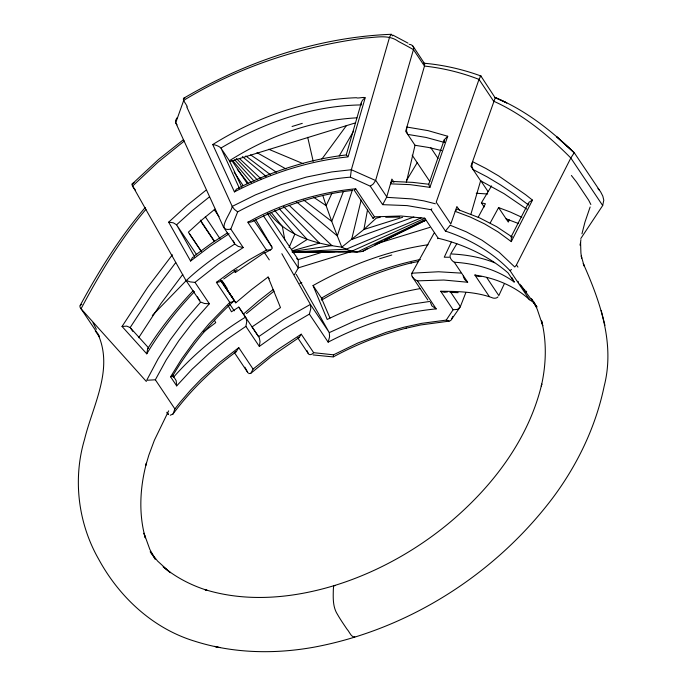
<?xml version="1.0" encoding="UTF-8"?>
<svg xmlns="http://www.w3.org/2000/svg" width="686" height="686" viewBox="0 0 686 686"><rect width="100%" height="100%" fill="white"/><g stroke="black" fill="none" stroke-linecap="round" stroke-linejoin="round"><path stroke-width="1.03" d="M172.383 254.798L147.619 287.365L122.048 326.467L146.761 353.83L147.687 348.72C160.756 327.805 176.328 308.571 193.212 290.632M452.691 316.546L451.277 319.95L449.647 321.082L446.217 320.113L421.796 323.329L404.063 327.179L386.235 332.298L357.835 343.017L333.482 354.816L313.648 352.681L301.257 334.193L299.199 337.469L271.382 356.454L250.793 373.347L253.083 369.094L238.771 347.656L219.434 362.542L201.341 378.929L190.605 390.077L180.221 402.125L174.887 408.925L173.061 413.95L170.239 415.253M245.94 317.738L246.771 321.485L245.888 326.365L226.654 339.527L209.273 353.341L192.183 369.128L176.679 385.892L176.165 380.636L172.683 375.105M580.905 239.611L580.219 245.339L580.57 242.441L580.922 253.125L581.677 258.185L581.265 255.844L584.103 265.988L583.246 263.553C600.31 301.78 615.016 343.943 604.195 386.107C595.791 426.778 577.355 465.048 552.53 498.216C494.76 574.474 408.376 629.499 314.137 647.155C274.692 654.281 233.369 653.484 194.987 641.281C153.124 628.676 119.21 597.094 98.621 559.099C78.093 523.135 72.69 479.051 84.567 439.314C92.867 405.203 113.859 369.282 97.944 334.099M430.379 302.174L431.837 305.845L436.202 308.88L417.414 280.848C414.576 279.631 410.622 276.792 411.857 273.26M372.961 217.393L372.952 218.097M367.585 209.479L363.906 229.476L341.8 247.123C314.883 243.744 286.336 235.572 269.126 213.046M365.244 97.584L348.094 156.897C308.366 160.91 269.821 173.635 234.423 191.891L212.737 144.532C255.878 117.683 305.339 99.496 356.454 97.721C357.372 98.964 368.708 95.526 363.443 99.204C362.157 100.636 360.819 102.6 361.299 104.495M406.326 182.476L415.03 145.278L405.658 131.3L424.505 65.967L424.651 63.824L423.579 63.172M581.96 233.832L584.926 222.195L590.132 206.992M361.162 200.089L351.626 239.517L413.881 216.999M253.083 369.094L276.964 350.152L301.257 334.193M361.29 102.84L346.216 154.993M511.353 236.456L511.267 241.626L498.25 232.031L484.616 223.91L470.347 217.085L455.212 211.365L456.67 209.522L458.282 209.076L459.226 210.019L479.583 217.865L496.664 226.697L512.193 237.039M470.948 214.083L480.612 180.787L470.913 166.312L495.318 97.532L506.791 102.934L494.923 97.455L480.835 75.932M245.888 326.365L259.317 346.404L260.028 341.542L259.308 337.735L238.762 307.114L231.448 311.778L228.026 305.39M333.379 356.72L333.482 354.816M238.771 347.656L236.267 351.669C212.291 369.24 190.682 390.128 172.975 414.044M352.312 190.159L337.323 235.924L341.8 247.123C348.231 250.339 355.451 253.288 362.723 251.308L425.835 220.266M205.894 190.296L187.064 205.397L168.67 222.17L190.579 261.032L192.509 257.379L194.515 256.838M444.271 142.388L426.117 137.457L407.733 134.396L406.464 130.949L406.884 127.047L428.038 130.632L447.735 136.257L444.288 139.73L428.707 184.345M428.776 184.251L412.74 182.373L392.649 181.464L391.432 182.082L390.497 183.848L410.194 184.645L429.916 187.355L447.735 136.257M528.426 204.925L514.234 194.207L500.617 184.963L487.197 176.902L473.074 169.545L471.822 166.081L472.534 161.656L485.911 168.473L498.713 175.95L525.622 194.704L532.482 200.123L529 202.216L528.357 204.771M133.487 182.896C129.543 184.32 134.773 188.701 135.382 190.099M450.256 254.84C449.227 257.55 451.714 260.86 454.278 262.215L467.706 282.246L443.842 280.034L417.414 280.848M152.309 315.483L186.36 280.471L190.116 281.877L194.961 282.392L218.903 263.527L243.204 247.586L230.805 229.098L237.656 211.871C272.522 193.238 310.869 180.427 350.392 177.16L370.269 186.172L382.659 204.66L407.072 205.603L431.091 209.719L445.42 231.088C469.601 239.037 492.359 252.131 510.015 270.61L529.541 299.748L534.034 302.672M343.429 191.497L331.724 221.389L337.323 235.924L296.395 201.727M465.785 292.759L460.366 306.599L450.668 292.133M253.34 220.592C252.937 221.835 250.236 222.358 248.246 222.118C278.928 204.72 318.827 192.14 355.708 188.796L374.496 216.827L400.907 215.996L424.78 218.208L438.208 238.239C463.659 244.405 488.175 255.707 508.077 272.908L514.166 281.997C496.853 269.401 475.458 263.518 454.278 262.215M259.317 346.404L283.052 329.529L309.369 314.111L310.801 308.606L310.449 304.515L329.229 332.521L296.241 274.391M309.369 314.111L328.157 342.134C361.728 324.624 398.403 312.447 436.202 308.88M328.157 342.134L329.589 336.715L329.28 332.624L354.405 321.125L373.544 314.077L392.726 308.4L411.806 304.147L429.59 301.471M289.08 247.517L294.791 234.226L274.777 210.499M444.288 139.73L444.185 142.225M509.329 219.863L508.3 222.084L498.593 207.609L490.19 222.967M504.227 283.995L498.825 295.589L486.957 277.89M451.328 242.132L444.262 257.199L449.253 257.241M332.033 193.1L326.124 205.646L331.724 221.389L303.649 200.003M168.67 410.828L154.359 440.301L148.828 455.178L145.878 465.177L146.435 463.144C139.987 487.412 138.478 513.471 145.295 537.833L143.974 533.219L149.857 549.443L155.173 559.013M195.021 282.392L209.35 303.761L192.663 322.609L178.849 340.659L166.218 359.918L155.353 379.787L146.718 380.267L158.106 358.829L170.282 339.776L183.985 321.382L200.518 302.217M580.81 238.522L602.685 205.526L603.8 200.218L602.822 196.145L600.782 192.14L574.379 152.892L556.732 136.831L574.328 152.729M528.323 203.279L511.156 236.764M511.267 241.626L532.482 200.123M234.423 191.891L236.661 188.959L238.874 188.307M574.191 153.347L574.396 152.789M478.202 217.196L485.431 203.785L481.401 202.842L491.57 185.915M434.032 233.214L411.9 273.182L438.56 271.759L460.829 273.097M146.358 381.493L80.939 308.649L79.893 306.839L80.211 305.39C98.904 270.919 119.69 237.347 145.243 207.481M294.517 274.632L298.299 267.874L298.239 259.617L267.266 213.415M176.679 385.892L170.591 376.803L181.841 358.667L194.541 341.122L209.221 323.543L229.819 302.389L232.545 301.874L233.943 300.768L233.78 299.619L220.6 279.948M339.201 155.996L353.624 131.052M146.761 353.83C160.19 331.321 176.439 310.552 194.541 291.61M456.825 243.753L450.702 253.94C465.674 254.557 480.663 257.173 494.623 262.738M406.721 180.118L417.174 162.754M184.817 98.149C179.818 97.601 189.267 107.513 186.772 106.973L232.262 206.512L234.475 209.436L237.656 211.871M138.675 337.726L160.953 303.538L182.793 274.417M516.224 265.319L514.74 266.983L499.159 252.268L481.924 240.16L466.266 231.817L450.35 225.3M130.194 327.522L152.232 293.874L175.71 262.609M446.217 320.113L453.112 309.746L440.712 291.258C458.257 291.353 476.599 291.773 493.08 298.067C494.769 298.419 496.793 298.247 497.993 296.867M354.816 636.865C351.343 637.929 349.234 631.231 346.893 629.028C343.677 624.26 340.393 619.518 337.538 614.519C332.607 606.964 333.139 597.66 333.353 589.051C333.585 587.911 333.225 585.715 334.725 585.45C348.531 581.213 362.011 575.948 375.113 569.877C401.962 557.349 427.164 541.314 449.913 522.338C492.694 486.357 528.674 439.169 541.777 384.023L541.305 386.124C546.167 364.746 546.948 342.194 541.588 320.834L542.763 325.67L537.249 309.3L533.537 301.634L535.852 306.059L531.478 298.839L536.992 307.071L519.774 284.038M147.687 348.72L148.519 348.179M355.708 188.796L354.448 190.202M374.47 216.87L373.261 218.234M451.62 319.29L460.272 306.839L457.519 309.403L453.112 309.746M382.702 204.591L386.578 197.319L411.892 198.914L423.922 200.878L435.361 203.785M450.17 225.24L445.463 231.053M176.611 118.455L175.513 120.736L175.685 122.708L223.516 227.109L234.595 243.633L233.3 240.82M321.837 159.109L346.533 125.444M431.777 208.818L431.091 209.719M424.763 218.234L424.274 218.825M176.748 118.275L177.34 117.572M80.211 305.39L81.848 304.352M145.989 209.281C120.29 239.585 99.564 273.731 81.059 308.786L98.973 335.514M480.097 76.515L480.766 75.889M321.391 300.151L321.511 298.178M313.648 352.681C312.079 354.671 309.223 355.459 308.306 353.65M438.183 238.265L437.659 238.702M132.029 184.14L158.552 159.452L183.308 139.781M233.574 301.265C209.959 323.123 189.096 348.085 172.735 375.834L170.591 376.803M243.401 314.094L258.982 300.597L272.977 289.672M223.808 285.77L224.211 285.41L233.317 298.916M230.933 295.657L235.77 302.826L251.35 289.724L268.072 277.041L269.195 278.713M246.488 313.588L274.1 291.07M190.579 261.032L210.216 246.214L229.115 233.755M203.493 331.99L215.73 322.643L214.435 320.216M250.793 373.347L248.709 373.613M214.967 209.153L201.976 219.803L188.393 232.142L201.238 251.308M221.947 282.846L221.338 281.303M229.819 302.389L216.39 282.358L231.654 271.159L248.761 260.08L266.451 250.09L270.318 249.918L272.188 248.486L271.948 247.08L254.309 220.755M511.482 269.538L510.195 270.498M209.53 196.805L191.857 211.005L176.559 224.802L173.318 222.813L168.73 222.161M184.32 141.024L157.771 162.419L132.638 186.009L185.34 279.408L199.952 301.205L197.491 296.841M194.258 255.947L211.348 243.384L227.349 232.948M223.722 278.988L237.116 269.572M234.269 270.816L235.418 272.445L264.41 252.602M236.19 351.721L234.981 352.107M291.421 249.472L307.182 239.465L279.211 208.724M234.784 244.053C217.728 254.72 200.732 266.957 186.36 280.471M241.772 187.227L229.407 160.756C267.626 136.557 311.504 120.23 356.917 117.829M298.942 337.641L298.127 337.838M183.488 98.372C246.248 61.431 318.218 37.181 391.269 34.3L392.624 35.861M321.571 298.744L322.128 298.419M321.502 298.136C352.055 280.06 385.412 266.348 420.321 259.514M362.723 251.308L367.284 248.675M419.875 288.66C387.693 294.354 356.514 305.116 327.196 319.487L313.056 285.548C348.66 265.516 387.539 250.716 428.055 244.739M322.591 299.499C350.349 283.189 380.267 270.438 411.583 262.832M265.156 252.731L270.833 249.747M374.908 244.876L382.574 241.138M384.486 240.203L424.745 220.566M253.408 220.969C284.458 205.277 318.064 194.258 352.715 190.399M424.548 219.974L357.226 252.045L292.356 252.242L335.008 251.659M238.728 187.887C272.205 171.26 308.263 159.486 345.444 155.036M447.589 291.893L444.408 292.322L440.712 291.258M424.763 218.328L351.729 251.222L292.347 252.174M133.624 182.836L134.07 182.648M421.101 217.908L346.216 249.181L292.322 251.985M370.269 186.172L373.338 183.934L375.594 180.521L351.352 169.725L331.741 171.937L306.35 177.091L280.771 184.791L255.364 194.918L232.211 206.409C231.448 212.926 215.155 232.211 230.805 229.098M402.631 217.273L363.906 229.476L376.168 218.225L380.327 217.196M292.065 126.49L302.286 123.343M229.467 161.656L355.082 122.991M293.608 252.808L297.518 251.608M305.562 252.559L307.319 252.011M323.758 251.762L298.239 259.617L297.441 259.094M421.89 221.552L425.817 220.343M351.292 251.565L298.299 267.874L263.458 215.893M377.789 243.401L429.805 227.392M299.799 283.327L301.84 282.692M379.512 258.785L391.775 255.012M292.125 250.827L319.547 243.127L283.584 206.546M406.378 328.131C380.901 334.614 356.351 344.466 333.225 356.926L313.133 354.928M122.048 326.467L126.756 326.133L130.169 327.556M481.152 276.407C479.274 276.87 476.727 276.244 474.969 275.06C494.314 277.77 514.809 285.882 529.541 299.748M405.975 328.225L420.732 324.958L449.081 321.159M411 262.97L418.34 261.486M391.269 34.3L389.665 36.847L351.343 169.768L350.392 177.16M508.052 219.872L506.131 218.86L518.436 223.507M292.262 251.479L331.913 245.588L289.14 205.32M209.29 303.769L204.445 303.495L200.681 302.046M292.382 251.985L301.994 251.505M385.721 217.291L399.758 217.059M361.471 104.915C311.693 105.618 263.175 122.871 220.883 148.082C220.352 147.499 219.923 147.173 219.1 146.658C217.17 145.526 215.01 144.823 212.797 144.54M338.207 251.616L354.19 251.41M216.45 282.358L219.957 281.766L220.755 280.231M449.973 292.382L458.137 292.673M476.247 193.238L487.695 194.009M243.204 247.586L238.171 246.368L234.861 244.096M423.494 63.181C443.079 64.853 462.373 69.235 480.835 75.949L479.008 79.387L436.21 202.181L450.813 223.97L456.893 206.537L459.226 210.019M415.03 145.278L428.553 147.464L441.595 150.586M511.524 236.396L512.099 236.893M409.19 44.333C411.874 44.341 414.584 46.837 413.444 49.615L375.679 180.264L386.758 196.796L391.877 179.063L393.653 181.713M392.795 181.481L393.953 182.176M220.146 647.584L214.461 646.392L217.325 647.001M498.593 207.609L510.281 211.991L521.849 217.282M335.145 585.621L334.725 585.45C292.965 598.218 247.166 602.625 204.9 589.6L207.026 590.286C191.12 585.252 175.985 577.475 163.157 566.747L170.351 572.699L157.609 561.079L150.208 551.681L155.182 559.081M268.775 149.274L303.101 163.662M494.923 97.455C525.047 109.846 551.004 130.263 574.208 152.789L570.941 157.806L516.455 264.907L517.921 267.103M480.612 180.787L503.953 193.598L526.591 209.05M408.033 43.141L392.915 35.123M257.001 152.686L285.951 168.936M526.239 291.216L526.685 291.464M467.646 282.212L464.516 279.331L463.204 276.124M296.644 258.571L297.304 259.008M524.267 290.701L526.591 292.27M250.587 154.89L276.355 172.212M313.682 197.285L326.124 205.646L322.814 195.459M489.178 296.361L474.849 274.983M245.802 155.954L270.473 174.741M242.364 156.597L266.108 176.431M172.923 376.691L173.524 377.206C194.258 353.642 218.8 333.542 245.511 317.112L238.762 307.114M346.361 155.036L347.596 156.331M571.387 175.479L576.532 182.03L588.691 200.226L590.843 204.497M524.97 290.272L523.795 289.149M239.38 158.466L261.152 178.969M236.378 158.535L257.353 179.878M166.981 412.903L168.447 414.43L166.972 412.235M514.166 281.997L511.91 277.564M523.701 289.055L521.017 285.805M234.741 159.864L254.103 181.147M148.322 347.63L130.469 327.925L132.75 331.338M597.969 188.624L599.453 190.296M232.674 160.584L251.308 182.682M237.296 169.339L248.572 183.651M271.116 212.274L282.392 226.577L284.81 239.929M221.355 280.317L225.488 286.208M95.268 330.849L99.273 336.689M221.261 281.329L227.855 291.096M228.292 291.747L229.175 293.051M229.613 293.702L230.496 295.006M189.276 233.557L201.478 251.668M602.685 205.526L570.838 158.012C548.277 135.262 523.032 114.416 493.611 101.176L479.008 79.387C461.515 72.596 443.122 68.094 424.471 66.07L413.444 49.615C408.487 46.811 403.479 44.084 398.437 41.443C388.585 34.103 376.031 37.55 364.66 38.03C301.188 46.442 238.514 66.885 183.737 100.336L175.719 122.794L177.099 124.852M480.86 180.838L487.995 191.48M481.401 202.842L484.17 206.975M430.671 147.507L438.037 158.483M412.175 155.182L429.873 181.584M354.173 190.108L372.97 218.131M412.26 276.75L427.807 299.945M231.868 160.61L247.354 183.711M229.407 160.756L221.115 148.382L239.32 188.136M313.056 285.548L321.357 297.921L329.966 317.995M234.14 172.169L242.99 185.366M247.663 222.058L266.451 250.09M264.307 252.457L269.289 259.883M214.281 209.616L219.014 216.673M297.81 337.941L308.203 353.436L306.968 350.572M205.303 216.759L220.035 238.728M200.329 220.112L214.607 241.403M234.226 270.678L235.418 272.445M200.629 221.055L214.306 241.455M221.878 280.497L227.238 288.489M222.23 282.623L233.463 299.379M233.617 299.611L235.77 302.826M196.762 254.918L176.688 224.974L194.515 256.573M229.536 303.812L234.26 310.852M234.26 352.39L247.963 372.824L244.876 367.19M155.353 379.787L174.887 408.925M517.913 281.277L518.539 282.203M96.4 329.254L92.996 322.754M424.6 63.687L412.989 46.125M255.715 219.614L271.888 246.969M281.843 253.691L310.398 304.43L283.858 319.384L258.631 336.68L252.028 326.905L280.488 307.62L268.072 277.041M429.916 187.355L428.716 184.474M601.193 310.449L604.949 325.378M307.705 137.311L313.193 161.296"/></g></svg>
